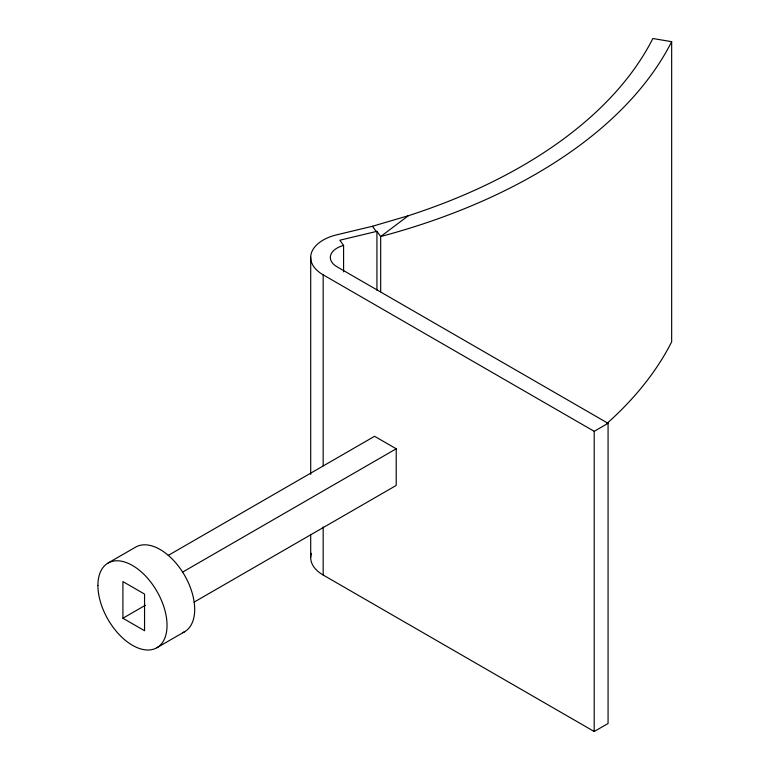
<?xml version="1.0" encoding="UTF-8"?>
<svg xmlns="http://www.w3.org/2000/svg" width="770" height="770" viewBox="0 0 770 770"><rect width="100%" height="100%" fill="white"/><g stroke="black" fill="none" stroke-linecap="round" stroke-linejoin="round"><path stroke-width="1.16" d="M607.039 423.385A537.826 310.512 0 0 0 671.661 341.861L671.661 41.676L652.854 38.5A518.229 299.193 0 0 1 408.331 215.725L380.678 236.544L380.678 291.772M108.031 563.053L135.684 547.085A48.885 28.23 60 0 1 185.464 576.894A48.885 28.23 60 0 1 182.683 632.69M168.274 555.391L374.576 436.292L396.223 448.785L396.223 485.427L194.088 602.13M182.625 572.1L396.223 448.785M122.911 618.233L144.548 630.726L144.548 594.084L122.911 581.591L122.911 618.233L145.443 605.22M156.916 647.724L184.579 631.756M408.331 215.725L372.468 226.265L335.297 235.168A42.581 24.582 0 0 0 323.169 274.842L594.199 431.316L608.069 423.308L608.069 723.492L594.199 731.5L323.169 575.026A42.581 24.582 0 0 1 311.35 553.361M671.661 41.676A537.826 310.512 0 0 1 380.678 236.544L376.925 231.327L339.839 240.221L343.584 245.438L343.584 271.849M608.069 423.308L337.048 266.824A22.965 13.263 0 0 1 343.584 245.438M372.468 226.265L376.222 231.481M594.199 431.316L594.199 731.5M376.925 231.327L376.925 290.165M323.169 274.842L323.169 465.754M323.169 526.998L323.169 575.026M310.705 257.093L310.705 474.426M310.705 534.467L310.705 557.278M97.906 585.431A48.885 28.23 60 0 0 149.755 649.938A48.885 28.23 60 0 0 149.755 580.801A48.885 28.23 60 0 0 97.906 585.431"/></g></svg>
